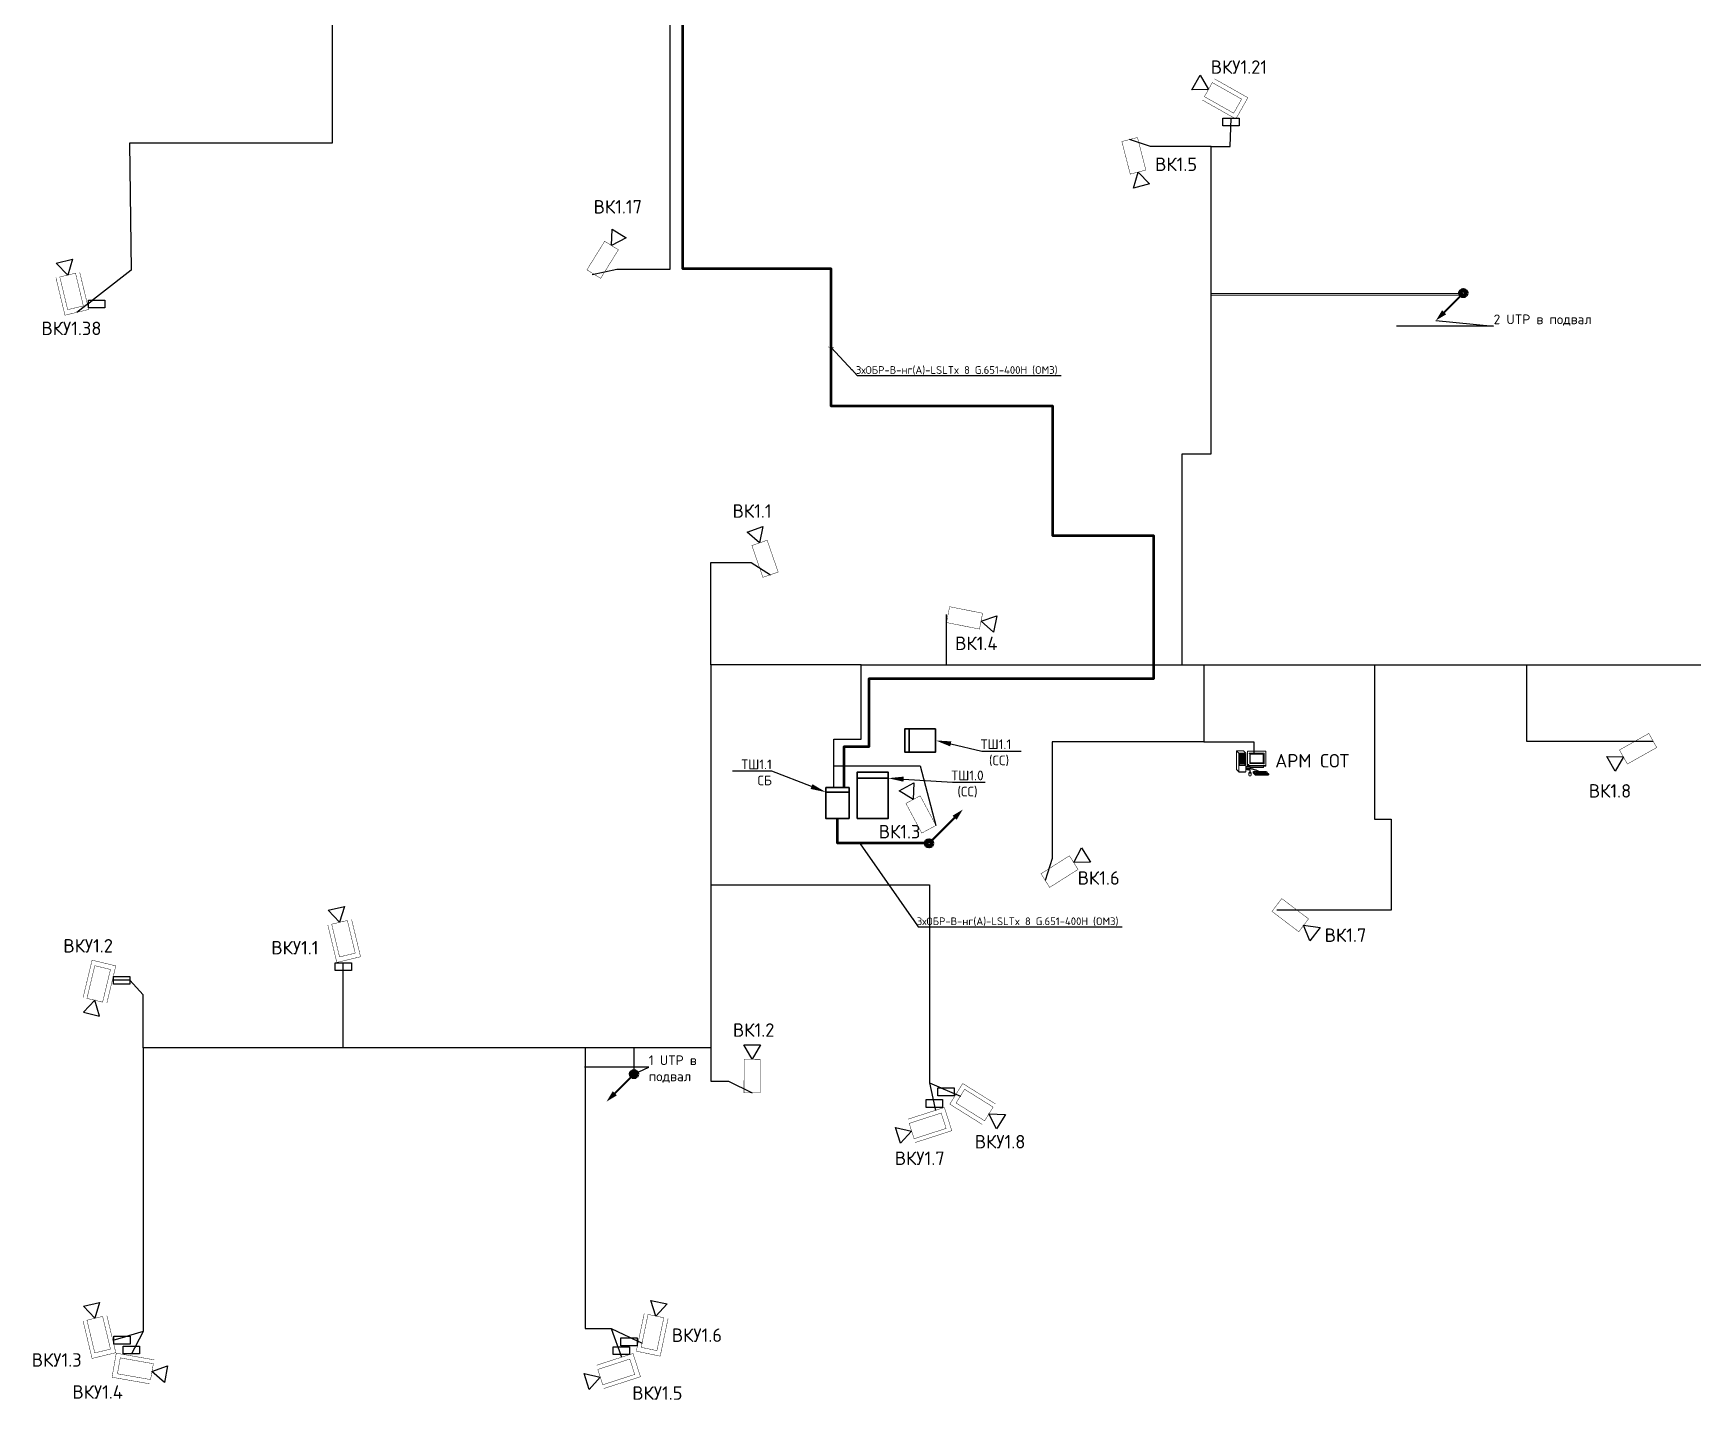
# Model space of a CAD drawing. Header units: millimetres. Extents: x -25459 to 1045457, y -66278 to 462905.
# Drawn here: x 164780 to 207666, y 74668 to 109972 of the extents above; entities that cross this region are included whole.
import ezdxf
from ezdxf import colors
from ezdxf.entities.mleader import LeaderData, LeaderLine
from ezdxf.math import Vec2, Vec3

# ---------------------------------------------------------------- set-up
doc = ezdxf.new("R2010")
doc.units = ezdxf.units.MM
for name, color, linetype in [('_СОТ', 7, 'Continuous'), ('OBORUDOVANIE', 7, 'Continuous'), ('СОТ_Кабель_UTP', 5, 'Continuous')]:
    doc.layers.add(name, color=color, linetype=linetype)
for name, color, linetype, lineweight in [('СС-Рамка-0.15', 7, 'Continuous', 15), ('СС_СКК_Лоток', 170, 'Continuous', 30), ('СС_СКС_Оборудование', 6, 'Continuous', 30), ('шкаф СКС', 94, 'Continuous', 50), ('Шлейф СОТ', 94, 'Continuous', 30)]:
    doc.layers.add(name, color=color, linetype=linetype, lineweight=lineweight)
doc.styles.add('DEN', font='isocpeur.ttf', dxfattribs={"height": 300})
doc.styles.add('ICOCPEUR', font='isocpeur.ttf')
doc.styles.add('KOSTY_STYLE', font='isocpeur.ttf')

# ---------------------------------------------------------------- blocks, each defined once
blk = doc.blocks.new('*U54')
at = {"color": 0}
blk.add_lwpolyline([(-7.07, -7.07, 0, 1.5, 0), (-4.95, -4.95, 2, 2, 0)], format="xyseb", dxfattribs=at)
at = {"color": 0, "const_width": 0.5}
blk.add_lwpolyline([(-4.95, -4.95), (-0.71, -0.71)], dxfattribs=at)
at = {"color": 0, "lineweight": 50, "ltscale": 100}
for radius in [1, 0.5]:
    blk.add_circle((0, 0), radius, dxfattribs=at)
blk = doc.blocks.new('*U53')
at = {"color": 0}
blk.add_lwpolyline([(8.71, 8.71, 0, 1.5, 0), (6.59, 6.59, 2, 2, 0)], format="xyseb", dxfattribs=at)
at = {"color": 0, "const_width": 0.5}
blk.add_lwpolyline([(0.71, 0.71), (6.59, 6.59)], dxfattribs=at)
at = {"color": 0, "lineweight": 50, "ltscale": 100}
for radius in [1, 0.5]:
    blk.add_circle((0, 0), radius, dxfattribs=at)
blk = doc.blocks.new('Камера уличная')
at = {"layer": 'шкаф СКС', "color": 1, "lineweight": 25}
for p, q in [((1703061, -371858), (1702598, -372131)), ((1703061, -372398), (1703061, -371858)), ((1703061, -372398), (1703061, -371858)), ((1703061, -372398), (1703061, -371858)), ((1702598, -372131), (1703061, -372398)), ((1702598, -372131), (1703061, -372398))]:
    blk.add_line(p, q, dxfattribs=at)
at = {"layer": 'шкаф СКС', "color": 1, "lineweight": 25, "const_width": 13.5}
for points in [[(1702592, -371731), (1701359, -371731), (1701359, -372519), (1702605, -372519)], [(1701512, -372392), (1702598, -372392), (1702598, -371871), (1701512, -371871), (1701512, -372392)]]:
    blk.add_lwpolyline(points, dxfattribs=at)
blk = doc.blocks.new('грозозащита')
at = {"color": 4}
blk.add_wipeout([(0, 335), (700, 335), (700, 0), (0, 0)], dxfattribs=at)
at = {"color": 4, "ltscale": 100}
blk.add_lwpolyline([(0, 335), (700, 335), (700, 0), (0, 0)], close=True, dxfattribs=at)
blk = doc.blocks.new('Пульт')
at = {"layer": 'OBORUDOVANIE'}
for p, q in [((0.4, 0.8), (0, 0.5)), ((0, 0.5), (8.4, 0.5)), ((0, 0.5), (0, 0)), ((0, 0), (0, 0.5)), ((0, 0), (8.4, 0)), ((8.4, 0), (0, 0)), ((0.7, 1.2), (0.4, 0.8)), ((0.5, 0.7), (0.8, 1)), ((1.3, 0.7), (0.5, 0.7)), ((0.9, 1.7), (0.7, 1.2)), ((0.8, 1), (1, 1.3)), ((1.1, 2.1), (0.9, 1.7)), ((1, 1.3), (1.2, 1.7)), ((9.5, 2.1), (1.1, 2.1)), ((1.2, 1.7), (6.5, 1.7)), ((1.4, 0.8), (1.3, 0.7)), ((1.6, 1), (1.4, 0.8)), ((2.3, 1), (1.6, 1)), ((2, 0.7), (2.2, 0.8)), ((4, 0.7), (2, 0.7)), ((2.2, 0.8), (2.3, 1)), ((4.2, 0.8), (4, 0.7)), ((4.3, 1), (4.2, 0.8)), ((5, 1), (4.3, 1)), ((4.7, 0.7), (4.9, 0.8)), ((5.7, 0.7), (4.7, 0.7)), ((4.9, 0.8), (5, 1)), ((6.1, 0.9), (5.7, 0.7)), ((6.3, 1.3), (6.1, 0.9)), ((6.5, 1.7), (6.3, 1.3)), ((7, 0.7), (7.3, 1)), ((8.3, 0.7), (7, 0.7)), ((7.3, 1), (7.6, 1.3)), ((7.6, 1.3), (7.8, 1.7)), ((7.8, 1.7), (9.1, 1.7)), ((8.6, 1), (8.3, 0.7)), ((8.4, 0), (9.5, 1)), ((8.4, 0), (9.5, 1)), ((8.8, 0.8), (8.4, 0.5)), ((8.4, 0.5), (8.4, 0)), ((8.4, 0.5), (8.4, 0.5)), ((8.4, 0.5), (8.4, 0)), ((8.4, 0), (8.4, 0)), ((8.9, 1.3), (8.6, 1)), ((9.1, 1.2), (8.8, 0.8)), ((9.1, 1.7), (8.9, 1.3)), ((9.3, 1.7), (9.1, 1.2)), ((9.5, 2.1), (9.3, 1.7)), ((9.5, 1), (9.5, 2.1)), ((9.5, 1), (9.5, 2.1))]:
    blk.add_line(p, q, dxfattribs=at)
at = {"layer": 'OBORUDOVANIE', "color": 8}
for p, q in [((1.5, 1.7), (1.5, 1.9)), ((1.5, 1.9), (1.6, 1.9)), ((2.6, 1.7), (1.5, 1.7)), ((1.6, 1.9), (2.7, 1.9)), ((2.7, 1.9), (2.6, 1.7)), ((2.7, 1.9), (2.7, 1.9)), ((2.8, 1.7), (2.9, 1.9)), ((3.9, 1.7), (2.8, 1.7)), ((2.9, 1.9), (4, 1.9)), ((2.9, 1.9), (2.9, 1.9)), ((4, 1.9), (3.9, 1.7)), ((4, 1.9), (4, 1.9)), ((4.2, 1.7), (4.2, 1.9)), ((4.2, 1.9), (4.3, 1.9)), ((5.3, 1.7), (4.2, 1.7)), ((4.3, 1.9), (5.4, 1.9)), ((5.4, 1.9), (5.3, 1.9)), ((5.3, 1.9), (5.3, 1.7)), ((5.5, 1.7), (5.5, 1.9)), ((5.5, 1.9), (5.6, 1.9)), ((6.6, 1.7), (5.5, 1.7)), ((5.6, 1.9), (6.7, 1.9)), ((5.9, 0.7), (6.2, 0.8)), ((6.8, 0.7), (5.9, 0.7)), ((6.2, 0.8), (6.4, 1.1)), ((6.4, 1.1), (7.2, 1.1)), ((6.5, 1.3), (6.6, 1.4)), ((7.4, 1.3), (6.5, 1.3)), ((6.7, 1.9), (6.6, 1.9)), ((6.6, 1.9), (6.6, 1.7)), ((6.6, 1.4), (6.7, 1.7)), ((6.7, 1.7), (7.6, 1.7)), ((7, 0.8), (6.8, 0.7)), ((7.2, 1.1), (7, 0.8)), ((7.5, 1.4), (7.4, 1.3)), ((7.6, 1.7), (7.5, 1.4)), ((7.8, 1.8), (7.9, 1.9)), ((8.1, 1.8), (7.8, 1.8)), ((7.9, 1.9), (8.2, 1.9)), ((7.9, 1.9), (7.9, 1.9)), ((8.2, 1.9), (8.1, 1.8)), ((8.3, 1.8), (8.4, 1.9)), ((8.6, 1.8), (8.3, 1.8)), ((8.4, 1.9), (8.7, 1.9)), ((8.4, 1.9), (8.4, 1.9)), ((8.7, 1.9), (8.6, 1.8)), ((8.8, 1.9), (9.1, 1.9)), ((8.8, 1.8), (8.8, 1.9)), ((8.8, 1.9), (8.8, 1.9)), ((9.1, 1.8), (8.8, 1.8)), ((9.1, 1.9), (9.1, 1.8))]:
    blk.add_line(p, q, dxfattribs=at)
blk = doc.blocks.new('АРМ')
at = {"layer": 'СС-Рамка-0.15', "color": 7}
for p, q in [((443, 1164), (0, 1164)), ((0, 1164), (0, 0)), ((146, 1013), (0, 1164)), ((594, 1013), (443, 1164)), ((690, 193), (690, 1141)), ((690, 1141), (1856, 1141)), ((1856, 1141), (1856, 193)), ((0, 0), (146, -146)), ((594, 1013), (146, 1013)), ((146, 1013), (146, -146)), ((538, 958), (202, 958)), ((202, 958), (202, 253)), ((202, 253), (538, 253)), ((499, 922), (241, 922)), ((241, 922), (241, 819)), ((241, 819), (499, 819)), ((499, 788), (241, 788)), ((241, 788), (241, 685)), ((241, 685), (499, 685)), ((499, 653), (241, 653)), ((241, 653), (241, 594)), ((241, 594), (499, 594)), ((499, 562), (241, 562)), ((241, 562), (241, 503)), ((241, 503), (499, 503)), ((499, 471), (241, 471)), ((241, 471), (241, 408)), ((241, 408), (499, 408)), ((499, 376), (241, 376)), ((241, 376), (241, 317)), ((241, 317), (499, 317)), ((329, 637), (257, 637)), ((257, 637), (257, 621)), ((257, 621), (329, 621)), ((257, 602), (257, 610)), ((257, 610), (297, 610)), ((297, 602), (257, 602)), ((261, 883), (261, 903)), ((261, 903), (479, 903)), ((479, 883), (261, 883)), ((261, 859), (261, 875)), ((261, 875), (293, 875)), ((293, 859), (261, 859)), ((305, 756), (269, 756)), ((269, 756), (269, 724)), ((269, 724), (483, 724)), ((269, 705), (269, 713)), ((269, 713), (309, 713)), ((309, 705), (269, 705)), ((277, 732), (277, 740)), ((277, 740), (471, 740)), ((471, 732), (277, 732)), ((293, 875), (293, 859)), ((297, 610), (297, 602)), ((344, 760), (305, 756)), ((309, 713), (309, 705)), ((340, 871), (321, 863)), ((321, 863), (340, 851)), ((356, 641), (329, 637)), ((329, 621), (356, 614)), ((340, 851), (340, 871)), ((384, 760), (344, 760)), ((372, 863), (352, 871)), ((352, 871), (352, 851)), ((352, 851), (372, 863)), ((384, 641), (356, 641)), ((356, 614), (384, 614)), ((424, 756), (384, 760)), ((412, 637), (384, 641)), ((384, 614), (412, 621)), ((400, 863), (400, 871)), ((400, 871), (435, 871)), ((435, 863), (400, 863)), ((483, 637), (412, 637)), ((412, 621), (483, 621)), ((483, 756), (424, 756)), ((435, 871), (435, 863)), ((475, 871), (459, 871)), ((483, 709), (463, 709)), ((471, 740), (471, 732)), ((479, 903), (479, 883)), ((483, 724), (483, 756)), ((483, 621), (483, 637)), ((499, 819), (499, 922)), ((499, 685), (499, 788)), ((499, 594), (499, 653)), ((499, 503), (499, 562)), ((499, 408), (499, 471)), ((499, 317), (499, 376)), ((538, 253), (538, 958)), ((594, -146), (594, 1013)), ((1856, 244), (690, 244)), ((835, 193), (690, 193)), ((835, 193), (690, 193)), ((726, 301), (783, 301)), ((726, 281), (726, 301)), ((726, 301), (783, 301)), ((726, 281), (726, 301)), ((783, 281), (726, 281)), ((783, 281), (726, 281)), ((783, 301), (783, 281)), ((783, 301), (783, 281)), ((799, 1027), (1747, 1027)), ((799, 991), (799, 1027)), ((799, 991), (799, 1027)), ((835, 991), (799, 991)), ((835, 991), (799, 991)), ((835, 374), (835, 991)), ((1711, 374), (835, 374)), ((1711, 193), (835, 193)), ((835, 120), (835, 193)), ((1711, 120), (835, 120)), ((871, 954), (871, 410)), ((1675, 954), (871, 954)), ((871, 410), (1675, 410)), ((1276, 193), (1276, 244)), ((1566, 193), (1566, 244)), ((1675, 410), (1675, 954)), ((1711, 338), (1711, 374)), ((1711, 338), (1711, 374)), ((1747, 338), (1711, 338)), ((1747, 338), (1711, 338)), ((1856, 193), (1711, 193)), ((1711, 193), (1711, 120)), ((1856, 193), (1711, 193)), ((1747, 1027), (1747, 338)), ((8, -8), (8, -16)), ((8, -16), (8, -8)), ((8, -16), (166, -174)), ((146, -146), (594, -146)), ((166, -174), (166, -146)), ((166, -146), (166, -174)), ((166, -174), (574, -174)), ((574, -174), (574, -146)), ((574, -146), (594, -146)), ((574, -146), (574, -174)), ((786, -227), (782, -285)), ((786, -227), (782, -285)), ((782, -285), (786, -342)), ((782, -285), (786, -342)), ((853, -243), (784, -247)), ((796, -170), (786, -227)), ((796, -170), (786, -227)), ((786, -342), (796, -400)), ((786, -342), (796, -400)), ((909, -170), (796, -170)), ((909, -170), (796, -170)), ((796, -400), (824, -407)), ((796, -400), (824, -407)), ((824, -407), (853, -411)), ((824, -407), (853, -411)), ((847, -130), (856, -95)), ((847, -150), (847, -130)), ((847, -150), (847, -130)), ((847, -170), (847, -150)), ((847, -170), (847, -150)), ((857, -170), (847, -170)), ((857, -170), (847, -170)), ((853, -172), (853, -243)), ((923, -247), (853, -243)), ((853, -411), (881, -407)), ((853, -411), (881, -407)), ((857, -132), (855, -152)), ((857, -132), (855, -152)), ((855, -152), (857, -170)), ((855, -152), (857, -170)), ((856, -95), (858, -70)), ((856, -95), (858, -70)), ((864, -97), (857, -132)), ((866, -72), (864, -97)), ((866, -72), (864, -97)), ((881, -407), (909, -400)), ((881, -407), (909, -400)), ((921, -227), (909, -170)), ((921, -227), (909, -170)), ((909, -400), (921, -342)), ((909, -400), (921, -342)), ((925, -285), (921, -227)), ((925, -285), (921, -227)), ((921, -342), (925, -285)), ((921, -342), (925, -285))]:
    blk.add_line(p, q, dxfattribs=at)
at = {"layer": 'СС-Рамка-0.15', "color": 7, "linetype": 'ByBlock', "lineweight": -2}
for p, q in [((835, 156), (594, 156)), ((835, 146), (594, 146))]:
    blk.add_line(p, q, dxfattribs=at)
blk.add_arc((796, -119), 79.5, 38.11309, 82.82489, dxfattribs=at)
for points, knots in [([(1412, -127), (1354, -100), (1263, -58), (1145, -32), (1062, 0), (978, 13), (870, 42), (737, 7), (643, 45), (594, 66)], [0, 0, 0, 0, 5.1408558, 7.9483862, 9.6582409, 12.2036327, 14.7282795, 18.5195369, 22.6738814, 22.6738814, 22.6738814, 22.6738814]), ([(866, -72), (862, -63), (854, -46), (822, -37), (790, -28), (741, -17), (692, -19), (645, -7), (615, -10), (598, -6), (594, -5)], [0, 0, 0, 0, 0.7454021, 1.4216207, 2.5091544, 3.4818891, 5.3645317, 6.3629141, 7.3808622, 7.7330824, 7.7330824, 7.7330824, 7.7330824])]:
    blk.add_open_spline(points, degree=3, knots=knots, dxfattribs=at)
blk.add_spline([(806, -40), (747, -24), (696, -23), (651, -16), (627, -15), (594, -11)], degree=3, dxfattribs=at)
at = {"layer": 'СС-Рамка-0.15', "color": 7, "xscale": -98.4375, "yscale": 98.4375, "zscale": 98.4375}
blk.add_blockref('Пульт', (2009, -336), dxfattribs=at)
blk = doc.blocks.new('камера внутренняя')
at = {"color": 0}
blk.add_wipeout([(1951939, -2424562), (1952808, -2424562), (1952808, -2424771), (1953178, -2424557), (1953178, -2424989), (1952808, -2424771), (1952808, -2424979), (1951939, -2424979)], dxfattribs=at)
at = {"layer": 'шкаф СКС', "color": 0, "lineweight": 25}
for p, q in [((1952808, -2424771), (1953178, -2424557)), ((1953178, -2424989), (1952808, -2424771)), ((1953178, -2424557), (1953178, -2424989))]:
    blk.add_line(p, q, dxfattribs=at)
at = {"layer": 'шкаф СКС', "color": 0, "lineweight": 25, "const_width": 10.8}
blk.add_lwpolyline([(1951939, -2424562), (1952808, -2424562), (1952808, -2424979), (1951939, -2424979), (1951939, -2424562)], dxfattribs=at)
blk = doc.blocks.new('_ARCHTICK')
at = {"color": 0, "linetype": 'ByBlock', "const_width": 0.15}
blk.add_lwpolyline([(-0.5, -0.5), (0.5, 0.5)], dxfattribs=at)
blk = doc.blocks.new('_None')

msp = doc.modelspace()

# ---------------------------------------------------------------- linework, layer by layer
at = {"layer": 'СС_СКС_Оборудование', "color": 180}
for p, q in [((187417.646, 92001.567), (187417.646, 91401.567)), ((186072.972, 90726.32), (186872.972, 90726.32))]:
    msp.add_line(p, q, dxfattribs=at)
at = {"layer": 'СС_СКС_Оборудование', "color": 3}
msp.add_line((185864.933, 90365.088), (185264.933, 90365.088), dxfattribs=at)
at = {"layer": 'СС_СКС_Оборудование', "color": 180}
for points in [[(188100.054, 92001.567), (187300.054, 92001.567), (187300.054, 91401.567), (188100.054, 91401.567)], [(186072.972, 89682.684), (186872.972, 89682.684), (186872.972, 90882.684), (186072.972, 90882.684)]]:
    msp.add_lwpolyline(points, close=True, dxfattribs=at)
at = {"layer": 'СС_СКС_Оборудование', "color": 3}
msp.add_lwpolyline([(185864.933, 89682.68), (185864.933, 90482.68), (185264.933, 90482.68), (185264.933, 89682.68)], close=True, dxfattribs=at)

# ---------------------------------------------------------------- block references
at = {"layer": '_СОТ', "color": 6, "lineweight": 30}
for p, rotation in [((2054290.294, 2602341.24, 0), 284.4456664335423), ((-2910587.382, -273591.975, 0), 58.12858900148193), ((-1466509.088, -2543323.98, 0), 109.1484713275475), ((-1256739.727, 2851959.305, 0), 348.8284599473792), ((3096709.226, -1064599.071, 0), 209.3599596083657), ((-2755360.881, 1092531.869, 0), 32.34068425751963), ((108001.998, 3198989.777, 0), 322.8028049780254), ((-2245821.764, -1863854.767, 0), 89.87043108582506)]:
    msp.add_blockref('камера внутренняя', p, dxfattribs=dict(at, rotation=rotation))
at = {"layer": '_СОТ', "xscale": 0.4116, "yscale": 0.4116, "zscale": 0.4116}
msp.add_blockref('АРМ', (195871.647, 90954.573), dxfattribs=at)
at = {"layer": 'СС_СКК_Лоток', "color": 5, "xscale": 100, "yscale": 100, "zscale": 100}
for p in [(201736.09, 103258.086), (180305.054, 83081.557)]:
    msp.add_blockref('*U54', p, dxfattribs=at)
at = {"layer": 'Шлейф СОТ', "lineweight": 30}
for p, xscale, yscale, zscale, rotation in [((1528008.294, -300591.454), -0.7999999999999997, 0.7999999999999998, 0.7999999999999997, 330.6076836639324), ((773530.877, -1151024.211), -0.7999999999999998, 0.7999999999999999, 0.8, 283.5187263241379), ((780556.361, -1167744.737), -0.7999999999999998, 0.7999999999999999, 0.8, 283.5187263241379), ((774231.736, 1339737.304), 0.7999999999999997, 0.7999999999999997, 0.7999999999999997, 256.481273675862), ((-1123601.992, 550787.206), -0.7999999999999997, 0.7999999999999997, 0.7999999999999997, 148.0256742841758), ((1392052.567, 783672.232), -0.7999999999999998, 0.7999999999999998, 0.7999999999999998, 17.90586291747431), ((774231.736, -1177974.134), -0.7999999999999998, 0.7999999999999999, 0.8, 283.5187263241379), ((192390.384, -1317354.334), -0.7999999999999997, 0.7999999999999997, 0.7999999999999997, 258.1442735617941), ((-1225186.484, 17619.054), -0.7999999999999998, 0.8, 0.8, 170.0459218061306), ((1384006.513, 777316.263), -0.7999999999999998, 0.7999999999999998, 0.7999999999999998, 17.90586291747431)]:
    msp.add_blockref('Камера уличная', p, dxfattribs=dict(at, xscale=xscale, yscale=yscale, zscale=zscale, rotation=rotation))

# ---------------------------------------------------------------- texts
at = {"layer": '_СОТ', "color": 7, "lineweight": 25, "char_height": 347.4358, "attachment_point": 1, "style": 'KOSTY_STYLE'}
for s, insert, width in [('ВКУ1.21', (195208.945, 109270.587), 1383.32616), ('ВК1.17', (179261.402, 105660.723), 1248.59224), ('ВКУ1.38', (164992.231, 102520.054), 1383.32616), ('ВК1.1', (182852.325, 97801.266), 1248.59224), ('АРМ СОТ', (196874.055, 91349.9), 2179.32678), ('ВК1.8', (204979.575, 90572.101), 1248.59224), ('ВКУ1.2', (165558.646, 86569.983), 1383.32616), ('ВКУ1.1', (170933.269, 86521.509), 1383.32616), ('ВКУ1.8', (189111.815, 81508.485), 1383.32616), ('ВКУ1.7', (187044.468, 81082.175), 1383.32616), ('ВКУ1.6', (181283.084, 76511.227), 1383.32616), ('ВКУ1.3', (164741.795, 75871.124), 1383.32616), ('ВКУ1.4', (165792.031, 75043.053), 1383.32616), ('ВКУ1.5', (180260.797, 75016.539), 1383.32616)]:
    msp.add_mtext(s, dxfattribs=dict(at, insert=insert, width=width))

# ---------------------------------------------------------------- leaders
at = {"layer": '_СОТ'}
ml = msp.add_multileader_mtext('Standard', dxfattribs=at)
ml.set_content('2 UTP в подвал', color=256, style='KOSTY_STYLE')
ml.set_leader_properties()
ml.set_arrow_properties(name='NONE')
ml.build(insert=Vec2(0, 0))
ml.multileader.update_dxf_attribs({"has_dogleg": 0, "text_left_attachment_type": 6, "text_right_attachment_type": 6, "dogleg_length": 100, "arrow_head_size": 100})
ctx = ml.context
ctx.base_point, ctx.char_height, ctx.arrow_head_size, ctx.landing_gap_size, ctx.plane_origin = Vec3(202519.998, 102405.478), 250, 100, 0, Vec3(205454.685, 103163.774)
ctx.left_attachment, ctx.right_attachment = 6, 6
notes = []
notes.append((ctx, [(1, (1, 1, 0), (202419.998, 102405.478), (1, 0), 100, [(0, [(201028.984, 102550.979)], 0, [])])]))
ctx.mtext.insert, ctx.mtext.width, ctx.mtext.flow_direction = Vec3(202519.998, 102705.478), 4343.14582, 5
ml = msp.add_multileader_mtext('Standard', dxfattribs=at)
ml.set_content('ТШ1.1\\PСБ', color=256, style='KOSTY_STYLE')
ml.set_leader_properties()
ml.build(insert=Vec2(0, 0))
ml.multileader.update_dxf_attribs({"has_dogleg": 0, "text_left_attachment_type": 6, "text_right_attachment_type": 6, "dogleg_length": 100, "arrow_head_size": 400})
ctx = ml.context
ctx.base_point, ctx.char_height, ctx.arrow_head_size, ctx.landing_gap_size, ctx.plane_origin = Vec3(183143.396, 90909.437, 0), 250, 400, 0, Vec3(187714.727, 87866.475, 0)
ctx.left_attachment, ctx.right_attachment, ctx.text_align_type = 6, 6, 2
notes.append((ctx, [(0, (1, 1, 0), (183968.396, 90909.437, 0), (-1, 0), 100, [(0, [(185264.933, 90365.088, 0)], 0, [])])]))
ctx.mtext.insert, ctx.mtext.defined_height, ctx.mtext.alignment, ctx.mtext.flow_direction = Vec3(183868.396, 91209.437, 0), 339.116, 3, 5
ml = msp.add_multileader_mtext('Standard', dxfattribs=at)
ml.set_content('1 UTP в подвал', color=256, style='KOSTY_STYLE')
ml.set_leader_properties()
ml.set_arrow_properties(name='NONE')
ml.build(insert=Vec2(0, 0))
ml.multileader.update_dxf_attribs({"has_dogleg": 0, "text_left_attachment_type": 6, "text_right_attachment_type": 6, "dogleg_length": 100, "arrow_head_size": 100})
ctx = ml.context
ctx.base_point, ctx.char_height, ctx.arrow_head_size, ctx.landing_gap_size, ctx.plane_origin = Vec3(180687.688, 83265.024), 250, 100, 0, Vec3(183407.108, 82611.699)
ctx.left_attachment, ctx.right_attachment = 6, 6
notes.append((ctx, [(1, (1, 1, 0), (180587.688, 83265.024), (1, 0), 100, [(0, [(180305.054, 83081.557)], 0, [])])]))
ctx.mtext.insert, ctx.mtext.width, ctx.mtext.defined_height, ctx.mtext.flow_direction = Vec3(180687.688, 83565.024), 1643.63463, 331.809, 5
at = {"layer": 'СС_СКК_Лоток', "color": 7}
ml = msp.add_multileader_mtext('Standard', dxfattribs=at)
ml.set_content('ТШ1.1\\P (СС)', color=7, style='ICOCPEUR')
ml.set_leader_properties()
ml.build(insert=Vec2(0, 0))
ml.multileader.update_dxf_attribs({"has_dogleg": 0, "text_left_attachment_type": 6, "text_right_attachment_type": 6, "dogleg_length": 100, "arrow_head_size": 400})
ctx = ml.context
ctx.base_point, ctx.char_height, ctx.arrow_head_size, ctx.landing_gap_size, ctx.plane_origin = Vec3(189295.867, 91428.046), 250, 400, 0, Vec3(194118.425, 86350.209)
ctx.left_attachment, ctx.right_attachment, ctx.text_align_type = 6, 6, 1
notes.append((ctx, [(1, (1, 1, 0), (189195.867, 91428.046), (1, 0), 100, [(0, [(188100.054, 91701.567)], 0, [])])]))
ctx.mtext.insert, ctx.mtext.width, ctx.mtext.alignment, ctx.mtext.flow_direction = Vec3(189658.367, 91728.046), 1520.83746, 2, 5
ml = msp.add_multileader_mtext('Standard', dxfattribs=at)
ml.set_content('ТШ1.0 (СС)', color=7, style='ICOCPEUR')
ml.set_leader_properties()
ml.build(insert=Vec2(0, 0))
ml.multileader.update_dxf_attribs({"has_dogleg": 0, "text_left_attachment_type": 6, "text_right_attachment_type": 6, "dogleg_length": 100, "arrow_head_size": 400})
ctx = ml.context
ctx.base_point, ctx.char_height, ctx.arrow_head_size, ctx.landing_gap_size, ctx.plane_origin = Vec3(188535.723, 90622.705), 250, 400, 0, Vec3(190375.584, 86948.263)
ctx.left_attachment, ctx.right_attachment, ctx.text_align_type = 6, 6, 1
notes.append((ctx, [(1, (1, 1, 0), (188435.723, 90622.705), (1, 0), 100, [(0, [(186872.972, 90726.32)], 0, [])])]))
ctx.mtext.insert, ctx.mtext.width, ctx.mtext.alignment, ctx.mtext.flow_direction = Vec3(188923.223, 90922.705), 837.6422, 2, 5
for ctx, leaders in notes:
    for number, flags, end, landing, length, lines in leaders:
        leader = LeaderData()
        leader.index, (leader.has_last_leader_line, leader.has_dogleg_vector, leader.attachment_direction) = number, flags
        leader.last_leader_point, leader.dogleg_vector, leader.dogleg_length = Vec3(end), Vec3(landing), length
        for number, points, colour, breaks in lines:
            line = LeaderLine()
            line.index, line.vertices, line.color, line.breaks = number, Vec3.list(points), colors.encode_raw_color(colour), breaks
            leader.lines.append(line)
        ctx.leaders.append(leader)

# ---------------------------------------------------------------- next in the draw order: linework, layer by layer
at = {"layer": 'СОТ_Кабель_UTP', "ltscale": 100}
for points in [[(176151.592, 119255.848), (176151.592, 116433.55), (181235.361, 116433.55), (181235.361, 103868.743), (179859.783, 103868.743), (179228.206, 103734.144)], [(185465.691, 90482.684), (185465.691, 91733.679), (186176.759, 91733.679), (186176.759, 93651.337), (182291.635, 93651.337), (182291.635, 96300.696), (183334.365, 96300.696), (183833.64, 95983.999)]]:
    msp.add_lwpolyline(points, dxfattribs=at)

# ---------------------------------------------------------------- next in the draw order: block references
at = {"xscale": 0.6031578781750039, "yscale": 0.6031578781750039, "zscale": 0.6031578781750039}
for p in [(195523.448, 107578.94), (166206.354, 102874.15), (172581.805, 85756.518), (166854.222, 85404.183), (188157.861, 82521.517), (166863.98, 76107.699), (179961.878, 76065.488)]:
    msp.add_blockref('грозозащита', p, dxfattribs=at)
at = {"layer": '_СОТ', "color": 6, "lineweight": 30, "rotation": 118.0718320286334}
msp.add_blockref('камера внутренняя', (-1033051.407, -2773946.422, 0), dxfattribs=at)

# ---------------------------------------------------------------- next in the draw order: texts
at = {"layer": '_СОТ', "color": 7, "lineweight": 25, "char_height": 347.4358, "width": 1248.59224, "attachment_point": 1, "style": 'KOSTY_STYLE'}
for s, insert in [('ВК1.5', (193770.787, 106759.741)), ('ВК1.4', (188603.845, 94383.729)), ('ВК1.6', (191770.153, 88322.247)), ('ВК1.7', (198153.006, 86845.319)), ('ВК1.2', (182862.042, 84393.688))]:
    msp.add_mtext(s, dxfattribs=dict(at, insert=insert))

# ---------------------------------------------------------------- next in the draw order: linework, layer by layer
at = {"layer": '_СОТ', "color": 4, "lineweight": 50, "ltscale": 100}
for points in [[(175967.864, 119255.848), (175967.864, 116846.604), (181556.56, 116846.604), (181556.56, 103891.265), (185394.098, 103891.265), (185394.098, 100348.223), (191116.902, 100348.223), (191116.902, 96997.515), (193726.318, 96997.515), (193726.318, 93293.609), (186372.617, 93293.609), (186372.617, 91540.338), (185729.697, 91540.338), (185729.697, 90482.684)], [(187914.023, 89050.869), (185564.933, 89050.869), (185564.933, 89682.684)]]:
    msp.add_lwpolyline(points, dxfattribs=at)
at = {"layer": 'СОТ_Кабель_UTP', "ltscale": 100}
for points in [[(176151.592, 119255.848), (176151.592, 116433.55), (178239.312, 116433.55), (178239.312, 113338.687), (172504.411, 113338.687), (172504.411, 107127.353), (167264.012, 107127.353), (167314.819, 103851.807), (165907.061, 102761.136)], [(185465.691, 90482.684), (185465.691, 91733.679), (186176.759, 91733.679), (186176.759, 93651.337), (208444.556, 93651.337), (208444.556, 97417.769), (211768.586, 97417.769), (211768.586, 96091.557)], [(185465.691, 90482.684), (185465.691, 91733.679), (186176.759, 91733.679), (186176.759, 93651.337), (218868.617, 93651.337), (218868.617, 96419.041), (219220.457, 96419.041)], [(185465.691, 90482.684), (185465.691, 91733.679), (186176.759, 91733.679), (186176.759, 93651.337), (214612.926, 93651.337), (214612.926, 94952.718)], [(185465.691, 90482.684), (185465.691, 91733.679), (186176.759, 91733.679), (186176.759, 93651.337), (188378.424, 93651.337), (188378.424, 94952.043)], [(185465.691, 90482.684), (185465.691, 91733.679), (186176.759, 91733.679), (186176.759, 93651.337), (220155.374, 93651.337), (220155.374, 94949.849), (228161.886, 94949.849), (228161.886, 93536.09), (229109.166, 92092.33)], [(185465.691, 90482.684), (185465.691, 91733.679), (186176.759, 91733.679), (186176.759, 93651.337), (195032.978, 93651.337), (195032.978, 91662.22), (196322.773, 91662.22), (196322.773, 91377.242)], [(185465.691, 90482.684), (185465.691, 91733.679), (186176.759, 91733.679), (186176.759, 93651.337), (203369.038, 93651.337), (203369.038, 91683.383), (206641.038, 91683.383)], [(185465.691, 90482.68), (185465.691, 91044.739), (187700.122, 91044.739), (188109.161, 89505.226)]]:
    msp.add_lwpolyline(points, dxfattribs=at)

# ---------------------------------------------------------------- next in the draw order: block references
at = {"xscale": 0.6031578781750039, "yscale": 0.6031578781750039, "zscale": 0.6031578781750039}
for p in [(187856.941, 82220.8), (167104.533, 75853.869), (179764.075, 75834.873)]:
    msp.add_blockref('грозозащита', p, dxfattribs=at)

# ---------------------------------------------------------------- next in the draw order: texts
at = {"layer": '_СОТ', "color": 7, "lineweight": 25, "insert": (186629.42, 89518.952), "char_height": 347.4358, "width": 1248.59224, "attachment_point": 1, "style": 'KOSTY_STYLE'}
msp.add_mtext('ВК1.3', dxfattribs=at)

# ---------------------------------------------------------------- next in the draw order: leaders
at = {"color": 7}
ml = msp.add_multileader_mtext('Standard', dxfattribs=at)
ml.set_content('3х{\\C256;ОБР-В-нг(А)-LSLTx 8 G.651-400H (OM3)}', color=7, style='DEN')
ml.set_leader_properties()
ml.set_arrow_properties(name='ARCHTICK')
ml.build(insert=Vec2(0, 0))
ml.multileader.update_dxf_attribs({"has_dogleg": 0, "text_left_attachment_type": 6, "text_right_attachment_type": 6, "dogleg_length": 172.052, "arrow_head_size": 100})
ctx = ml.context
ctx.base_point, ctx.char_height, ctx.arrow_head_size, ctx.plane_origin = Vec3(186073.062, 101131.062), 200, 100, Vec3(191558.313, 101298.652)
ctx.left_attachment, ctx.right_attachment, ctx.text_align_type = 6, 6, 1
notes = []
notes.append((ctx, [(1, (1, 1, 0), (185901.009, 101131.062), (1, 0), 172.052, [(1, [(185394.098, 101860.776)], 0, [])])]))
ctx.mtext.insert, ctx.mtext.width, ctx.mtext.alignment, ctx.mtext.flow_direction = Vec3(188645.062, 101371.062), 5217.53675, 2, 5
ctx.mtext.has_bg_fill, ctx.mtext.bg_color, ctx.mtext.bg_scale_factor, ctx.mtext.bg_transparency, ctx.mtext.use_window_bg_color = 1, -1027028792, 1.5, 0, 1
ml = msp.add_multileader_mtext('Standard', dxfattribs=at)
ml.set_content('3х{\\C256;ОБР-В-нг(А)-LSLTx 8 G.651-400H (OM3)}', color=7, style='DEN')
ml.set_leader_properties()
ml.set_arrow_properties(name='ARCHTICK')
ml.build(insert=Vec2(0, 0))
ml.multileader.update_dxf_attribs({"has_dogleg": 0, "text_left_attachment_type": 6, "text_right_attachment_type": 6, "dogleg_length": 172.052, "arrow_head_size": 100})
ctx = ml.context
ctx.base_point, ctx.char_height, ctx.arrow_head_size, ctx.plane_origin = Vec3(187646.732, 86889.76), 200, 100, Vec3(193131.983, 87057.35)
ctx.left_attachment, ctx.right_attachment, ctx.text_align_type = 6, 6, 1
notes.append((ctx, [(1, (1, 1, 0), (187474.68, 86889.76), (1, 0), 172.052, [(1, [(186147.612, 89031.129)], 0, [])])]))
ctx.mtext.insert, ctx.mtext.width, ctx.mtext.alignment, ctx.mtext.flow_direction = Vec3(190218.732, 87129.76), 5217.53675, 2, 5
ctx.mtext.has_bg_fill, ctx.mtext.bg_color, ctx.mtext.bg_scale_factor, ctx.mtext.bg_transparency, ctx.mtext.use_window_bg_color = 1, -1027028792, 1.5, 0, 1
for ctx, leaders in notes:
    for number, flags, end, landing, length, lines in leaders:
        leader = LeaderData()
        leader.index, (leader.has_last_leader_line, leader.has_dogleg_vector, leader.attachment_direction) = number, flags
        leader.last_leader_point, leader.dogleg_vector, leader.dogleg_length = Vec3(end), Vec3(landing), length
        for number, points, colour, breaks in lines:
            line = LeaderLine()
            line.index, line.vertices, line.color, line.breaks = number, Vec3.list(points), colors.encode_raw_color(colour), breaks
            leader.lines.append(line)
        ctx.leaders.append(leader)

# ---------------------------------------------------------------- next in the draw order: linework, layer by layer
at = {"layer": 'СОТ_Кабель_UTP', "ltscale": 100}
for points in [[(185465.691, 90482.684), (185465.691, 91733.679), (186176.759, 91733.679), (186176.759, 93651.337), (208444.556, 93651.337), (208444.556, 97417.769), (211768.586, 97417.769), (211768.586, 106895.167), (218005.523, 106895.167), (218005.523, 107576.557), (218533.815, 107874.141)], [(185465.691, 90482.684), (185465.691, 91733.679), (186176.759, 91733.679), (186176.759, 93651.337), (194474.871, 93651.337), (194474.871, 99106.339), (195218.647, 99106.339), (195218.647, 107041.275), (195712.093, 107041.275), (195734.689, 107781.276)], [(185465.691, 90482.684), (185465.691, 91733.679), (186176.759, 91733.679), (186176.759, 93651.337), (208444.556, 93651.337), (208444.556, 97417.769), (211768.586, 97417.769), (211768.586, 106895.167), (218005.523, 106895.167), (218005.523, 107780.24)], [(185465.691, 90482.684), (185465.691, 91733.679), (186176.759, 91733.679), (186176.759, 93651.337), (194474.871, 93651.337), (194474.871, 99106.339), (195218.647, 99106.339), (195218.647, 107041.275), (193651.16, 107041.275), (193113.922, 107225.965)], [(185465.691, 90482.684), (185465.691, 91733.679), (186176.759, 91733.679), (186176.759, 93651.337), (220155.374, 93651.337), (220155.374, 94949.849), (228161.886, 94949.849), (228161.886, 102990.267), (229505.054, 102990.267), (229345.054, 103859.706)], [(185465.691, 90482.684), (185465.691, 91733.679), (186176.759, 91733.679), (186176.759, 93651.337), (220155.374, 93651.337), (220155.374, 94949.849), (228161.886, 94949.849), (228161.886, 102990.267), (229505.054, 102990.267), (229573.961, 103752.726)], [(185465.691, 90482.684), (185465.691, 91733.679), (186176.759, 91733.679), (186176.759, 93651.337), (218868.617, 93651.337), (218868.617, 103323.948), (221252.511, 103323.948)], [(185465.691, 90482.684), (185465.691, 91733.679), (186176.759, 91733.679), (186176.759, 93651.337), (218868.617, 93651.337), (218868.617, 103273.948), (221252.511, 103273.948)], [(185465.691, 90482.684), (185465.691, 91733.679), (186176.759, 91733.679), (186176.759, 93651.337), (194474.871, 93651.337), (194474.871, 99106.339), (195218.647, 99106.339), (195218.647, 103246.489), (201736.09, 103258.086)], [(185465.691, 90482.684), (185465.691, 91733.679), (186176.759, 91733.679), (186176.759, 93651.337), (194474.871, 93651.337), (194474.871, 99106.339), (195218.647, 99106.339), (195218.647, 103202.287), (201736.09, 103213.884)], [(185465.691, 90482.684), (185465.691, 91733.679), (186176.759, 91733.679), (186176.759, 93651.337), (182291.635, 93651.337), (182291.635, 83764.927), (167625.487, 83764.927), (167625.487, 85128.252), (167276.704, 85505.35), (166854.222, 85505.35)], [(185465.691, 90482.684), (185465.691, 91733.679), (186176.759, 91733.679), (186176.759, 93651.337), (182291.635, 93651.337), (182291.635, 83764.927), (167625.487, 83764.927), (167625.487, 76431.557), (166863.98, 76208.867)], [(185465.691, 90482.684), (185465.691, 91733.679), (186176.759, 91733.679), (186176.759, 93651.337), (182291.635, 93651.337), (182291.635, 83764.927), (167625.487, 83764.927), (167625.487, 76431.557), (167315.774, 75853.869)], [(185465.691, 90482.684), (185465.691, 91733.679), (186176.759, 91733.679), (186176.759, 93651.337), (182291.635, 93651.337), (182291.635, 83764.927), (172793.046, 83764.927), (172793.046, 85958.853)], [(185465.691, 90482.684), (185465.691, 91733.679), (186176.759, 91733.679), (186176.759, 93651.337), (182291.635, 93651.337), (182291.635, 83764.927), (179046.091, 83764.927), (179046.091, 76510.775), (179714.875, 76510.775), (179983.157, 75768.839)], [(185465.691, 90482.684), (185465.691, 91733.679), (186176.759, 91733.679), (186176.759, 93651.337), (182291.635, 93651.337), (182291.635, 83764.927), (179046.091, 83764.927), (179046.091, 76510.775), (179714.875, 76510.775), (180512.507, 76131.557)], [(185465.691, 90482.684), (185465.691, 91733.679), (186176.759, 91733.679), (186176.759, 93651.337), (182291.635, 93651.337), (182291.635, 83764.927), (180305.054, 83764.927), (180305.054, 83081.557)], [(185465.691, 90482.684), (185465.691, 91733.679), (186176.759, 91733.679), (186176.759, 93651.337), (182291.635, 93651.337), (182291.635, 87969.417), (187937.672, 87969.417), (187937.672, 82857.088), (188092.582, 82145.284)], [(185465.691, 90482.684), (185465.691, 91733.679), (186176.759, 91733.679), (186176.759, 93651.337), (182291.635, 93651.337), (182291.635, 82899.674), (182748.277, 82899.674), (183356.708, 82595.765)], [(185465.691, 90482.684), (185465.691, 91733.679), (186176.759, 91733.679), (186176.759, 93651.337), (182291.635, 93651.337), (182291.635, 87969.417), (187937.672, 87969.417), (187937.672, 82857.088), (188738.7, 82512.24)], [(185465.691, 90482.684), (185465.691, 91733.679), (186176.759, 91733.679), (186176.759, 93651.337), (199439.675, 93651.337), (199439.675, 89663.785), (199869.871, 89663.785), (199869.871, 87316.56), (196917.933, 87316.56)], [(185465.691, 90482.684), (185465.691, 91733.679), (186176.759, 91733.679), (186176.759, 93651.337), (195032.978, 93651.337), (195032.978, 91662.22), (191111.549, 91662.22), (191111.549, 88649.87), (190934.396, 88080.841)], [(185465.691, 90482.684), (185465.691, 91733.679), (186176.759, 91733.679), (186176.759, 93651.337), (220155.374, 93651.337), (220155.374, 88570.9), (215489.666, 88570.9), (215489.666, 83083.475), (214897.152, 82137.136)], [(185465.691, 90482.684), (185465.691, 91733.679), (186176.759, 91733.679), (186176.759, 93651.337), (220155.374, 93651.337), (220155.374, 88570.9), (228690.295, 88570.9), (228690.295, 86830.615), (228950.518, 85894.491)], [(185465.691, 90482.684), (185465.691, 91733.679), (186176.759, 91733.679), (186176.759, 93651.337), (220155.374, 93651.337), (220155.374, 88570.9), (215489.666, 88570.9), (215489.666, 83083.475), (214259.458, 82501.371)], [(185465.691, 90482.684), (185465.691, 91733.679), (186176.759, 91733.679), (186176.759, 93651.337), (220155.374, 93651.337), (220155.374, 84009.781), (220842.214, 84009.781), (220842.214, 82921.796), (220348.265, 82709.472)], [(185465.691, 90482.684), (185465.691, 91733.679), (186176.759, 91733.679), (186176.759, 93651.337), (220155.374, 93651.337), (220155.374, 84009.781), (224657.394, 84009.781), (224657.394, 76752.208), (223179.086, 76752.208), (222695.054, 75790.309)], [(185465.691, 90482.684), (185465.691, 91733.679), (186176.759, 91733.679), (186176.759, 93651.337), (220155.374, 93651.337), (220155.374, 84009.781), (224657.394, 84009.781), (224657.394, 76752.208), (225748.691, 76752.208), (226433.756, 76349.132)], [(185465.691, 90482.684), (185465.691, 91733.679), (186176.759, 91733.679), (186176.759, 93651.337), (220155.374, 93651.337), (220155.374, 84009.781), (224657.394, 84009.781), (224657.394, 76752.208), (223179.086, 76752.208), (222073.518, 75973.453)], [(185465.691, 90482.684), (185465.691, 91733.679), (186176.759, 91733.679), (186176.759, 93651.337), (220155.374, 93651.337), (220155.374, 84009.781), (234992.967, 84009.781), (234992.967, 76699.975), (235595.054, 75679.791)], [(185465.691, 90482.684), (185465.691, 91733.679), (186176.759, 91733.679), (186176.759, 93651.337), (220155.374, 93651.337), (220155.374, 84009.781), (234992.967, 84009.781), (234992.967, 76699.975), (236046.576, 76131.557)], [(185465.691, 90482.684), (185465.691, 91733.679), (186176.759, 91733.679), (186176.759, 93651.337), (220155.374, 93651.337), (220155.374, 84009.781), (234992.967, 84009.781), (234992.967, 80717.972), (235333.85, 79939.698)], [(185465.691, 90482.684), (185465.691, 91733.679), (186176.759, 91733.679), (186176.759, 93651.337), (220155.374, 93651.337), (220155.374, 84009.781), (234992.967, 84009.781), (234992.967, 85065.583), (236213.319, 85877.954)], [(185465.691, 90482.684), (185465.691, 91733.679), (186176.759, 91733.679), (186176.759, 93651.337), (220155.374, 93651.337), (220155.374, 84009.781), (234992.967, 84009.781), (234992.967, 85065.583), (235595.054, 86118.154)]]:
    msp.add_lwpolyline(points, dxfattribs=at)

# ---------------------------------------------------------------- next in the draw order: block references
at = {"layer": 'СС_СКК_Лоток', "color": 5, "xscale": 100, "yscale": 100, "zscale": 100}
msp.add_blockref('*U53', (187928.593, 89043.309), dxfattribs=at)

doc.saveas('drawing.dxf')
